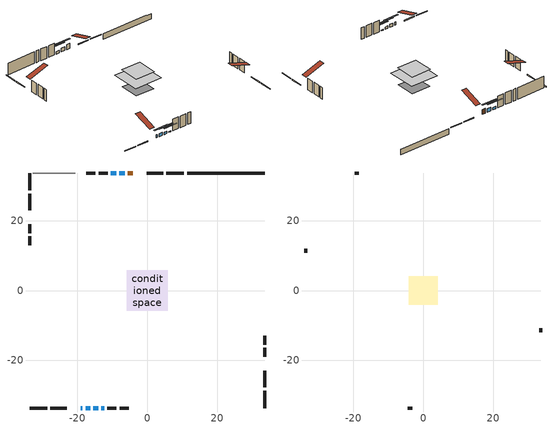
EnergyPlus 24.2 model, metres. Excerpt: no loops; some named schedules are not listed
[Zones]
conditioned space
 floor adiabatic (AdiabaticFloorConstruction): -5.87,-5.87 -5.87,5.87 5.87,5.87 5.87,-5.87 z2.75
 floor foundation (Slab1 construction): -3.99,-3.99 -3.99,3.99 3.99,3.99 3.99,-3.99 z-1.98
 wall outside (RimJoist1 construction): 10.47,33.65 5.48,33.65 / -33.65,-33.65 -28.66,-33.65 / -33.65,33.65 -33.65,28.66 / 33.65,-33.65 33.65,-28.66 z0.31:0.61
 wall outside (RimJoist2 construction): 4.55,33.65 -0.18,33.65 / -27.73,-33.65 -23,-33.65 / -33.65,27.73 -33.65,23 / 33.65,-27.73 33.65,-23 z0.31:0.61
 wall outside (AdiabaticWallConstruction 1): -4.16,33.65 -5.54,33.65 z0.31:2.34
 wall outside (AdiabaticWallConstruction): -19.01,-33.65 -18.59,-33.65 / -17.67,-33.65 -16.35,-33.65 z0.31:1.53; -6.46,33.65 -7.99,33.65 z0.31:1.83; -15.42,-33.65 -14.1,-33.65 / -8.92,33.65 -10.44,33.65 z0.31:1.23; -13.17,-33.65 -12.35,-33.65 z0.31:0.62
 wall outside (Wall1 construction): -11.37,33.65 -13.94,33.65 / -11.43,-33.65 -8.86,-33.65 / -33.65,19.01 -33.65,16.45 / 33.65,-19.01 33.65,-16.45 z0.31:5.19
 wall outside (Wall2 construction): -14.87,33.65 -17.49,33.65 / -7.93,-33.65 -5.31,-33.65 / -33.65,15.52 -33.65,12.9 / 33.65,-15.52 33.65,-12.9 z0.31:5.19
 wall foundation (FoundationWall1 construction): 11.4,33.65,-1.98 11.4,33.65,0.31 31.42,33.65,0.31 31.42,33.65,0.2 33.65,33.65,0.2 33.65,33.65,-1.98
 wall adiabatic (Wall4 construction): -20.55,33.65 -32.72,33.65 z0.31:5.19
 window (WindowConstruction 4): -19.01,-33.65 -18.59,-33.65 z0.31:1.53
 window (WindowConstruction): -17.67,-33.65 -16.35,-33.65 z0.31:1.53
 window (WindowConstruction 1): -6.46,33.65 -7.99,33.65 z0.31:1.83
 window (WindowConstruction 2): -15.42,-33.65 -14.1,-33.65 z0.31:1.22
 window (WindowConstruction 3): -8.92,33.65 -10.44,33.65 z0.31:1.22
 window (WindowConstruction 5): -13.17,-33.65 -12.35,-33.65 z0.31:0.61
 door (Door): -4.17,33.65 -5.53,33.65 z0.31:2.34
 ceiling adiabatic (AdiabaticFloorConstruction): 5.87,-5.87 5.87,5.87 -5.87,5.87 -5.87,-5.87 z2.75
attic - vented
 floor to conditioned space (Floor1 construction Reversed): -4.15,-4.15 -4.15,4.15 4.15,4.15 4.15,-4.15 z5.19
 wall outside (Wall3 construction): -18.42,33.65 -19.62,33.65 / -4.38,-33.65 -3.17,-33.65 / -33.65,11.97 -33.65,10.76 / 33.65,-11.97 33.65,-10.76 z0.31:5.19
 roof outside (Roof1 construction): -3.24,33.65,5.19 -3.24,25.56,7.88 -1.11,25.56,7.88 -1.11,33.65,5.19; -19.94,-33.65,5.19 -19.94,-25.56,7.88 -22.07,-25.56,7.88 -22.07,-33.65,5.19; -33.65,19.94,5.19 -25.56,19.94,7.88 -25.56,22.07,7.88 -33.65,22.07,5.19; 33.65,-19.94,5.19 25.56,-19.94,7.88 25.56,-22.07,7.88 33.65,-22.07,5.19
shading: -13.86,-33.65 -20.16,-33.65 -20.16,-34.06 -13.86,-34.06 z4.02; -10.48,33.65 -3.97,33.65 -3.97,34.06 -10.48,34.06 z4.32; -11.61,-33.65 -17.91,-33.65 -17.91,-34.06 -11.61,-34.06 z3.71; -12.93,33.65 -6.43,33.65 -6.43,34.06 -12.93,34.06 z3.71; -9.86,-33.65 -15.66,-33.65 -15.66,-34.06 -9.86,-34.06 z3.1
[Building]
Building 1: Terrain=Suburbs
[Site:Location]
London AP_ON: Latitude {deg}=43.03; Longitude {deg}=-81.15; Time Zone {hr}=-5; Elevation {m}=278; Keep Site Location Information=Yes
[Site:GroundTemperature:Shallow]
3.98693, 1.93205, 1.76749, 2.74264, 6.6573, 10.5537, 13.9317, 16.0716, 16.2534, 14.513, 11.2211, 7.44421
[Site:WaterMainsTemperature]
Calculation Method=Schedule; Temperature Schedule=mains temperature schedule
[Material] Roughness=Rough; Thermal Absorptance=0.9
Name | Thickness {m} | Conductivity {W/m-K} | Density {kg/m3} | Specific Heat {J/kg-K} | Solar Absorptance | Visible Absorptance
asphalt or fiberglass shingles | 0.00635 | 0.162714 | 1121.4 | 1465.45 | 0.4 | 0.4
ceiling loosefill ins | 0.254 | 0.0480833 | 16.02 | 1046.75 | 0.7 | 0.7
ceiling stud and cavity | 0.1397 | 0.130919 | 65.682 | 1177.47 | 0.7 | 0.7
concrete 4.0 in. | 0.1016 | 1.803125 | 2242.8 | 837.4 | 0.7 | 0.7
concrete 8.0 in. | 0.2032 | 1.803125 | 2242.8 | 837.4 | 0.7 | 0.7
door material | 0.04445 | 0.053851 | 512.64 | 1214.23 | 0.7 | 0.7
exterior vertical ins | 0.00336226 | 0.029427 | 32.04 | 1214.23 | 0.7 | 0.7
floor covering | 0.0127 | 0.0433444 | 54.468 | 1339.84 | 0.6 | 0.6
floor rigid ins; wall rigid ins | 0.512978 | 0.029427 | 32.04 | 1214.23 | 0.7 | 0.7
floor stud and cavity | 0.1397 | 1.75129 | 37.0049 | 1207.88 | 0.7 | 0.7
furniture material conditioned space 1 | 0.1524 | 0.115458 | 640.8 | 1214.23 | 0.6 | 0.6
gypsum board | 0.0127 | 0.160291 | 801 | 837.4 | 0.6 | 0.6
gypsum board 1 | 0.0127 | 0.160291 | 801 | 837.4 | 0.7 | 0.7
osb sheathing 0.5 in. | 0.0127 | 0.115458 | 512.64 | 1214.23 | 0.7 | 0.7
osb sheathing 0.5 in. 1 | 0.0127 | 0.115458 | 512.64 | 1214.23 | 0.4 | 0.4
osb sheathing 0.75 in. | 0.01905 | 0.115458 | 512.64 | 1214.23 | 0.7 | 0.7
osb sheathing 2.0 in. | 0.0508 | 0.115458 | 512.64 | 1214.23 | 0.7 | 0.7
rim joist stud and cavity | 0.0508 | 0.0452492 | 125.044 | 1163.47 | 0.6 | 0.6
rim joist stud and cavity 1 | 0.0508 | 0.107068 | 50.32683 | 1063.81 | 0.6 | 0.6
wall stud and cavity | 0.1397 | 0.0897493 | 139.0536 | 1170.24 | 0.7 | 0.7
wall stud and cavity 1 | 0.1397 | 0.104393 | 139.0536 | 1170.24 | 0.7 | 0.7
wall stud and cavity 2 | 0.0889 | 6.1454 | 50.32683 | 1063.81 | 0.6 | 0.6
wall stud and cavity 3 | 0.1397 | 0.0812439 | 139.0536 | 1170.24 | 0.7 | 0.7
wall stud and cavity 4 | 0.0889 | 0.380278 | 52.3479 | 1209.89 | 0.7 | 0.7
wall stud and cavity 5 | 0.0889 | 0.391764 | 83.0341 | 1211.67 | 0.7 | 0.7
wood siding | 0.0254 | 0.102417 | 544.68 | 1172.36 | 0.4 | 0.4
wood siding 1 | 0.00254 | 0.102417 | 544.68 | 1172.36 | 0.4 | 0.4
wood siding 2; wood siding 3; wood siding 4 | 0.0254 | 0.102417 | 544.68 | 1172.36 | 0.7 | 0.7
[WindowMaterial:SimpleGlazingSystem]
Name | U-Factor {W/m2-K} | Solar Heat Gain Coefficient
WindowMaterial | 2.97754 | 0.57
WindowMaterial 1 | 2.90089 | 0.68
WindowMaterial 2 | 2.989467 | 0.55
WindowMaterial 3 | 2.97868 | 0.56
WindowMaterial 4 | 3.30687 | 0.6
WindowMaterial 5 | 3.07407 | 0.32
[Construction]
AdiabaticFloorConstruction: floor stud and cavity, floor rigid ins, osb sheathing 0.75 in., floor covering
AdiabaticWallConstruction: wood siding 3, wall rigid ins, wall stud and cavity 4, gypsum board
AdiabaticWallConstruction 1: wood siding 4, wall rigid ins, wall stud and cavity 4, gypsum board
Door: door material
Floor1 construction Reversed: gypsum board, ceiling stud and cavity, ceiling loosefill ins
FoundationWall1 construction: concrete 8.0 in., gypsum board 1
furniture construction conditioned space 1: furniture material conditioned space 1
PartitionWallConstruction: gypsum board, wall stud and cavity 5, gypsum board
RimJoist1 construction: wood siding 2, osb sheathing 2.0 in., rim joist stud and cavity
RimJoist2 construction: wood siding 2, rim joist stud and cavity 1
Roof1 construction: asphalt or fiberglass shingles
Slab1 construction: concrete 4.0 in.
Wall1 construction: wood siding, osb sheathing 0.5 in., wall stud and cavity, gypsum board
Wall2 construction: wood siding, osb sheathing 0.5 in., wall stud and cavity 1, gypsum board
Wall3 construction: wood siding 1, wall stud and cavity 2
Wall4 construction: osb sheathing 0.5 in. 1, wall stud and cavity 3, gypsum board
WindowConstruction: WindowMaterial
WindowConstruction 1: WindowMaterial 1
WindowConstruction 2: WindowMaterial 2
WindowConstruction 3: WindowMaterial 3
WindowConstruction 4: WindowMaterial 4
WindowConstruction 5: WindowMaterial 5
[Zone] Multiplier=1; Part of Total Floor Area=Yes
Name | Volume {m3}
attic - vented | 30.103
conditioned space | 510.8
[Space]
Name | Zone | Volume {m3}
attic - vented 1 | attic - vented | 30.103
conditioned space 1 | conditioned space | 510.8
[ZoneInfiltration:EffectiveLeakageArea]
infil attic - vented 1: Zone or Space=attic - vented 1; Schedule=Always On Discrete; Effective Air Leakage Area {cm2}=3003.93; Stack Coefficient=0.000526444; Wind Coefficient=1.55023e-05
[ZoneMixing]
whole house fan mix: Zone or Space=attic - vented; Schedule=Always On Continuous; Design Flow Rate Calculation Method=Flow/Zone; Design Flow Rate {m3/s}=0; Source Zone or Space=conditioned space
[SurfaceProperty:ExposedFoundationPerimeter]
Slab1: Exposed Perimeter Calculation Method=TotalExposedPerimeter; Total Exposed Perimeter {m}=22.25
[InternalMass] Zone or ZoneList=conditioned space; Space or SpaceList=conditioned space 1
Name | Construction | Surface Area {m2}
furniture mass conditioned space 1 | furniture construction conditioned space 1 | 80.5
partition wall mass | PartitionWallConstruction | 201.25
[Lights]
interior lighting: Zone or ZoneList or Space or SpaceList=conditioned space 1; Schedule=interior lighting schedule; Design Level Calculation Method=LightingLevel; Lighting Level {W}=343.2; Return Air Fraction=0; Fraction Radiant=0.6; Fraction Visible=0.2; Fraction Replaceable=1
[People]
occupants: Zone or ZoneList or Space or SpaceList=conditioned space 1; Number of People Schedule=occupants schedule; Number of People Calculation Method=People; Number of People=3; Fraction Radiant=0.314171; Sensible Heat Fraction=0.56303; Activity Level Schedule=occupants activity schedule; Carbon Dioxide Generation Rate {m3/s-W}=0; Enable ASHRAE 55 Comfort Warnings=No; Mean Radiant Temperature Calculation Type=EnclosureAveraged
[ElectricEquipment] Zone or ZoneList or Space or SpaceList=conditioned space 1; Design Level Calculation Method=EquipmentLevel
Name | Schedule | Design Level {W} | Fraction Latent | Fraction Radiant | Fraction Lost
clothes dryer | clothes dryer schedule | 140.772 | 0.015 | 0.081 | 0.85
clothes washer | clothes washer schedule | 32.1985 | 0.03 | 0.162 | 0.7
cooking range | cooking range schedule | 208.969 | 0.08 | 0.432 | 0.2
dishwasher | dishwasher schedule | 66.8632 | 0.3 | 0.18 | 0.4
fridge | fridge schedule | 72.9452 | 0 | 0.6 | 0
mech vent house fan | mech vent house fan schedule | 5.38 | 0 | 0 | 1
mech vent house fan cfis | mech vent house fan cfis schedule | 0 | 0 | 0 | 0
misc plug loads | misc plug loads schedule | 494.7 | 0.045 | 0.513 | 0.1
whole house fan | Always On Discrete | 0 | 0 | 0 | 1
[OtherEquipment] Zone or ZoneList or Space or SpaceList=conditioned space 1; Design Level Calculation Method=EquipmentLevel
Name | Fuel Type | Schedule | Design Level {W} | Fraction Latent | Fraction Radiant | Fraction Lost
clothes dryer 1 | Electricity | clothes dryer schedule | 0 | 0.015 | 0.081 | 0.85
cooking range 1 | Electricity | cooking range schedule | 0 | 0.08 | 0.432 | 0.2
general water use latent | None | general water use schedule | 59.3978 | 1 | 0 | 0
general water use sensible | None | general water use schedule | -58.539 | 0 | 0.6 | 0
mech vent house fan latent load | None | Always On Discrete | 0 | 1 | 0 | 0
mech vent house fan sensible load | None | Always On Discrete | 0 | 0 | 0 | 0
water heater energy adjustment1 | NaturalGas | Always On Discrete | 0.01 | 0 | 0 | 1
[ZoneInfiltration:DesignFlowRate] Zone or ZoneList or Space or SpaceList=conditioned space 1; Schedule=Always On Discrete; Design Flow Rate Calculation Method=Flow/Zone; Design Flow Rate {m3/s}=0
infil flow; natural vent flow; whole house fan flow
[AvailabilityManager:Scheduled]
furnace airloop Availability Manager: Schedule=Always On Discrete
[Foundation:Kiva]
Foundation Kiva 1: Initial Indoor Air Temperature {C}=18; Wall Height Above Grade {m}=0.309982; Wall Depth Below Slab {m}=0.2032; Custom Block Material Name 1=exterior vertical ins; Custom Block Depth 1 {m}=2.28999; Custom Block X Position 1 {m}=0.2159; Custom Block Z Position 1 {m}=0
[Foundation:Kiva:Settings]
Soil Conductivity {W/m-K}=0.849921; Soil Density {kg/m3}=1842.3; Soil Specific Heat {J/kg-K}=418.7; Ground Solar Absorptivity=0.9; Ground Thermal Absorptivity=0.9; Ground Surface Roughness {m}=0.03; Far-Field Width {m}=40; Deep-Ground Boundary Condition=ZeroFlux; Deep-Ground Depth {m}=40; Minimum Cell Dimension {m}=0.2; Maximum Cell Growth Coefficient=3; Simulation Timestep=Timestep
[Exterior:Lights]
exterior lighting: Schedule=exterior lighting schedule; Design Level {W}=75.6
[EnergyManagementSystem:GlobalVariable]
furnace_airloop_Fan_RTF
infil_program_Qfan
infil_program_Qinf
natural_vent_program_Qnv
natural_vent_program_Qwhf
[EnergyManagementSystem:Sensor]
Name | Output:Variable or Output:Meter Index Key | Output:Variable or Output:Meter
airflow_gain | infil flow | Infiltration Sensible Heat Gain Energy
airflow_gain_1 | natural vent flow | Infiltration Sensible Heat Gain Energy
airflow_gain_2 | whole house fan flow | Infiltration Sensible Heat Gain Energy
airflow_loss | infil flow | Infiltration Sensible Heat Loss Energy
airflow_loss_1 | natural vent flow | Infiltration Sensible Heat Loss Energy
airflow_loss_2 | whole house fan flow | Infiltration Sensible Heat Loss Energy
clg_load_cond |  | Cooling:EnergyTransfer:Zone:CONDITIONED SPACE
clg_sp_s; clg_sp_s_1 | cooling setpoint | Schedule Value
clothes_dryer_exhaust_0_sch_s | clothes dryer exhaust 0 schedule | Schedule Value
cool_season | cooling season schedule | Schedule Value
htg_load_cond |  | Heating:EnergyTransfer:Zone:CONDITIONED SPACE
htg_sp_s; htg_sp_s_1 | heating setpoint | Schedule Value
ig_ee_conv | clothes dryer | Electric Equipment Convective Heating Energy
ig_ee_conv_2 | cooking range | Electric Equipment Convective Heating Energy
ig_ee_conv_4 | fridge | Electric Equipment Convective Heating Energy
ig_ee_conv_5 | misc plug loads | Electric Equipment Convective Heating Energy
ig_ee_conv_6 | whole house fan | Electric Equipment Convective Heating Energy
ig_ee_rad | clothes dryer | Electric Equipment Radiant Heating Energy
ig_ee_rad_2 | cooking range | Electric Equipment Radiant Heating Energy
ig_ee_rad_4 | fridge | Electric Equipment Radiant Heating Energy
ig_ee_rad_5 | misc plug loads | Electric Equipment Radiant Heating Energy
ig_ee_rad_6 | whole house fan | Electric Equipment Radiant Heating Energy
ig_lgt_conv | interior lighting | Lights Convective Heating Energy
ig_lgt_rad | interior lighting | Lights Radiant Heating Energy
ig_lgt_vis | interior lighting | Lights Visible Radiation Heating Energy
ig_oe_conv | clothes dryer 1 | Other Equipment Convective Heating Energy
ig_oe_conv_1 | cooking range 1 | Other Equipment Convective Heating Energy
ig_oe_conv_2 | general water use latent | Other Equipment Convective Heating Energy
ig_oe_conv_3 | general water use sensible | Other Equipment Convective Heating Energy
ig_oe_conv_4 | water heater energy adjustment1 | Other Equipment Convective Heating Energy
ig_oe_rad | clothes dryer 1 | Other Equipment Radiant Heating Energy
ig_oe_rad_1 | cooking range 1 | Other Equipment Radiant Heating Energy
ig_oe_rad_2 | general water use latent | Other Equipment Radiant Heating Energy
ig_oe_rad_3 | general water use sensible | Other Equipment Radiant Heating Energy
ig_oe_rad_4 | water heater energy adjustment1 | Other Equipment Radiant Heating Energy
ig_ppl_conv | occupants | People Convective Heating Energy
ig_ppl_rad | occupants | People Radiant Heating Energy
im_conv | furniture mass conditioned space 1 | Surface Inside Face Convection Heat Gain Energy
im_conv_1 | partition wall mass | Surface Inside Face Convection Heat Gain Energy
im_ig | furniture mass conditioned space 1 | Surface Inside Face Internal Gains Radiation Heat Gain Energy
im_ig_1 | partition wall mass | Surface Inside Face Internal Gains Radiation Heat Gain Energy
im_lgt | furniture mass conditioned space 1 | Surface Inside Face Lights Radiation Heat Gain Energy
im_lgt_1 | partition wall mass | Surface Inside Face Lights Radiation Heat Gain Energy
im_sol | furniture mass conditioned space 1 | Surface Inside Face Solar Radiation Heat Gain Energy
im_sol_1 | partition wall mass | Surface Inside Face Solar Radiation Heat Gain Energy
im_surf | furniture mass conditioned space 1 | Surface Inside Face Net Surface Thermal Radiation Heat Gain Energy
im_surf_1 | partition wall mass | Surface Inside Face Net Surface Thermal Radiation Heat Gain Energy
mv_conv | mech vent house fan | Electric Equipment Convective Heating Energy
mv_conv_1 | mech vent house fan cfis | Electric Equipment Convective Heating Energy
mv_conv_2 | mech vent house fan latent load | Other Equipment Convective Heating Energy
mv_conv_3 | mech vent house fan sensible load | Other Equipment Convective Heating Energy
mv_rad | mech vent house fan | Electric Equipment Radiant Heating Energy
mv_rad_1 | mech vent house fan cfis | Electric Equipment Radiant Heating Energy
mv_rad_2 | mech vent house fan latent load | Other Equipment Radiant Heating Energy
mv_rad_3 | mech vent house fan sensible load | Other Equipment Radiant Heating Energy
natural_vent_s | natural vent schedule | Schedule Value
out_pb_s |  | Site Outdoor Air Barometric Pressure
out_wt_s |  | Site Outdoor Air Humidity Ratio
site_vw_s |  | Site Wind Speed
ss_back_out | Window1 | Surface Window Shortwave from Zone Back Out Window Heat Transfer Rate
ss_back_out_1 | Window2 | Surface Window Shortwave from Zone Back Out Window Heat Transfer Rate
ss_back_out_2 | Window3 | Surface Window Shortwave from Zone Back Out Window Heat Transfer Rate
ss_back_out_3 | Window4 | Surface Window Shortwave from Zone Back Out Window Heat Transfer Rate
ss_back_out_4 | Window5 | Surface Window Shortwave from Zone Back Out Window Heat Transfer Rate
ss_back_out_5 | Window6 | Surface Window Shortwave from Zone Back Out Window Heat Transfer Rate
ss_conv | Door1 | Surface Inside Face Convection Heat Gain Energy
ss_conv_1 | Window1 | Surface Inside Face Convection Heat Gain Energy
ss_conv_2 | Window2 | Surface Inside Face Convection Heat Gain Energy
ss_conv_3 | Window3 | Surface Inside Face Convection Heat Gain Energy
ss_conv_4 | Window4 | Surface Inside Face Convection Heat Gain Energy
ss_conv_5 | Window5 | Surface Inside Face Convection Heat Gain Energy
ss_conv_6 | Window6 | Surface Inside Face Convection Heat Gain Energy
ss_ig | Door1 | Surface Inside Face Internal Gains Radiation Heat Gain Energy
ss_ig_1 | Window1 | Surface Inside Face Internal Gains Radiation Heat Gain Energy
ss_ig_2 | Window2 | Surface Inside Face Internal Gains Radiation Heat Gain Energy
ss_ig_3 | Window3 | Surface Inside Face Internal Gains Radiation Heat Gain Energy
ss_ig_4 | Window4 | Surface Inside Face Internal Gains Radiation Heat Gain Energy
ss_ig_5 | Window5 | Surface Inside Face Internal Gains Radiation Heat Gain Energy
ss_ig_6 | Window6 | Surface Inside Face Internal Gains Radiation Heat Gain Energy
ss_lgt | Door1 | Surface Inside Face Lights Radiation Heat Gain Energy
ss_sol | Door1 | Surface Inside Face Solar Radiation Heat Gain Energy
ss_surf | Door1 | Surface Inside Face Net Surface Thermal Radiation Heat Gain Energy
ss_surf_1 | Window1 | Surface Inside Face Net Surface Thermal Radiation Heat Gain Energy
ss_surf_2 | Window2 | Surface Inside Face Net Surface Thermal Radiation Heat Gain Energy
ss_surf_3 | Window3 | Surface Inside Face Net Surface Thermal Radiation Heat Gain Energy
ss_surf_4 | Window4 | Surface Inside Face Net Surface Thermal Radiation Heat Gain Energy
ss_surf_5 | Window5 | Surface Inside Face Net Surface Thermal Radiation Heat Gain Energy
ss_surf_6 | Window6 | Surface Inside Face Net Surface Thermal Radiation Heat Gain Energy
ss_trans_in | Window1 | Surface Window Transmitted Solar Radiation Rate
ss_trans_in_1 | Window2 | Surface Window Transmitted Solar Radiation Rate
ss_trans_in_2 | Window3 | Surface Window Transmitted Solar Radiation Rate
ss_trans_in_3 | Window4 | Surface Window Transmitted Solar Radiation Rate
ss_trans_in_4 | Window5 | Surface Window Transmitted Solar Radiation Rate
ss_trans_in_5 | Window6 | Surface Window Transmitted Solar Radiation Rate
ss_trans_out | Window1 | Surface Inside Face Initial Transmitted Diffuse Transmitted Out Window Solar Radiation Rate
ss_trans_out_1 | Window2 | Surface Inside Face Initial Transmitted Diffuse Transmitted Out Window Solar Radiation Rate
ss_trans_out_2 | Window3 | Surface Inside Face Initial Transmitted Diffuse Transmitted Out Window Solar Radiation Rate
ss_trans_out_3 | Window4 | Surface Inside Face Initial Transmitted Diffuse Transmitted Out Window Solar Radiation Rate
ss_trans_out_4 | Window5 | Surface Inside Face Initial Transmitted Diffuse Transmitted Out Window Solar Radiation Rate
ss_trans_out_5 | Window6 | Surface Inside Face Initial Transmitted Diffuse Transmitted Out Window Solar Radiation Rate
s_conv | Floor1 | Surface Inside Face Convection Heat Gain Energy
s_conv_1 | FoundationWall1 | Surface Inside Face Convection Heat Gain Energy
s_conv_10 | RimJoist2:270 | Surface Inside Face Convection Heat Gain Energy
s_conv_11 | RimJoist2:90 | Surface Inside Face Convection Heat Gain Energy
s_conv_12 | Slab1 | Surface Inside Face Convection Heat Gain Energy
s_conv_13 | Wall1:0 | Surface Inside Face Convection Heat Gain Energy
s_conv_14 | Wall1:180 | Surface Inside Face Convection Heat Gain Energy
s_conv_15 | Wall1:270 | Surface Inside Face Convection Heat Gain Energy
s_conv_16 | Wall1:90 | Surface Inside Face Convection Heat Gain Energy
s_conv_17 | Wall2:0 | Surface Inside Face Convection Heat Gain Energy
s_conv_18 | Wall2:180 | Surface Inside Face Convection Heat Gain Energy
s_conv_19 | Wall2:270 | Surface Inside Face Convection Heat Gain Energy
s_conv_2 | inferred conditioned ceiling | Surface Inside Face Convection Heat Gain Energy
s_conv_20 | Wall2:90 | Surface Inside Face Convection Heat Gain Energy
s_conv_21 | Wall4 | Surface Inside Face Convection Heat Gain Energy
s_conv_3 | inferred conditioned floor | Surface Inside Face Convection Heat Gain Energy
s_conv_4 | RimJoist1:0 | Surface Inside Face Convection Heat Gain Energy
s_conv_5 | RimJoist1:180 | Surface Inside Face Convection Heat Gain Energy
s_conv_6 | RimJoist1:270 | Surface Inside Face Convection Heat Gain Energy
s_conv_7 | RimJoist1:90 | Surface Inside Face Convection Heat Gain Energy
s_conv_8 | RimJoist2:0 | Surface Inside Face Convection Heat Gain Energy
s_conv_9 | RimJoist2:180 | Surface Inside Face Convection Heat Gain Energy
s_ig | Floor1 | Surface Inside Face Internal Gains Radiation Heat Gain Energy
s_ig_1 | FoundationWall1 | Surface Inside Face Internal Gains Radiation Heat Gain Energy
s_ig_10 | RimJoist2:270 | Surface Inside Face Internal Gains Radiation Heat Gain Energy
s_ig_11 | RimJoist2:90 | Surface Inside Face Internal Gains Radiation Heat Gain Energy
s_ig_12 | Slab1 | Surface Inside Face Internal Gains Radiation Heat Gain Energy
s_ig_13 | Wall1:0 | Surface Inside Face Internal Gains Radiation Heat Gain Energy
s_ig_14 | Wall1:180 | Surface Inside Face Internal Gains Radiation Heat Gain Energy
s_ig_15 | Wall1:270 | Surface Inside Face Internal Gains Radiation Heat Gain Energy
s_ig_16 | Wall1:90 | Surface Inside Face Internal Gains Radiation Heat Gain Energy
s_ig_17 | Wall2:0 | Surface Inside Face Internal Gains Radiation Heat Gain Energy
s_ig_18 | Wall2:180 | Surface Inside Face Internal Gains Radiation Heat Gain Energy
s_ig_19 | Wall2:270 | Surface Inside Face Internal Gains Radiation Heat Gain Energy
s_ig_2 | inferred conditioned ceiling | Surface Inside Face Internal Gains Radiation Heat Gain Energy
s_ig_20 | Wall2:90 | Surface Inside Face Internal Gains Radiation Heat Gain Energy
s_ig_21 | Wall4 | Surface Inside Face Internal Gains Radiation Heat Gain Energy
s_ig_3 | inferred conditioned floor | Surface Inside Face Internal Gains Radiation Heat Gain Energy
s_ig_4 | RimJoist1:0 | Surface Inside Face Internal Gains Radiation Heat Gain Energy
s_ig_5 | RimJoist1:180 | Surface Inside Face Internal Gains Radiation Heat Gain Energy
s_ig_6 | RimJoist1:270 | Surface Inside Face Internal Gains Radiation Heat Gain Energy
s_ig_7 | RimJoist1:90 | Surface Inside Face Internal Gains Radiation Heat Gain Energy
s_ig_8 | RimJoist2:0 | Surface Inside Face Internal Gains Radiation Heat Gain Energy
s_ig_9 | RimJoist2:180 | Surface Inside Face Internal Gains Radiation Heat Gain Energy
s_lgt | Floor1 | Surface Inside Face Lights Radiation Heat Gain Energy
s_lgt_1 | FoundationWall1 | Surface Inside Face Lights Radiation Heat Gain Energy
s_lgt_10 | RimJoist2:270 | Surface Inside Face Lights Radiation Heat Gain Energy
s_lgt_11 | RimJoist2:90 | Surface Inside Face Lights Radiation Heat Gain Energy
s_lgt_12 | Slab1 | Surface Inside Face Lights Radiation Heat Gain Energy
s_lgt_13 | Wall1:0 | Surface Inside Face Lights Radiation Heat Gain Energy
s_lgt_14 | Wall1:180 | Surface Inside Face Lights Radiation Heat Gain Energy
s_lgt_15 | Wall1:270 | Surface Inside Face Lights Radiation Heat Gain Energy
s_lgt_16 | Wall1:90 | Surface Inside Face Lights Radiation Heat Gain Energy
s_lgt_17 | Wall2:0 | Surface Inside Face Lights Radiation Heat Gain Energy
s_lgt_18 | Wall2:180 | Surface Inside Face Lights Radiation Heat Gain Energy
s_lgt_19 | Wall2:270 | Surface Inside Face Lights Radiation Heat Gain Energy
s_lgt_2 | inferred conditioned ceiling | Surface Inside Face Lights Radiation Heat Gain Energy
s_lgt_20 | Wall2:90 | Surface Inside Face Lights Radiation Heat Gain Energy
s_lgt_21 | Wall4 | Surface Inside Face Lights Radiation Heat Gain Energy
s_lgt_3 | inferred conditioned floor | Surface Inside Face Lights Radiation Heat Gain Energy
s_lgt_4 | RimJoist1:0 | Surface Inside Face Lights Radiation Heat Gain Energy
s_lgt_5 | RimJoist1:180 | Surface Inside Face Lights Radiation Heat Gain Energy
s_lgt_6 | RimJoist1:270 | Surface Inside Face Lights Radiation Heat Gain Energy
s_lgt_7 | RimJoist1:90 | Surface Inside Face Lights Radiation Heat Gain Energy
s_lgt_8 | RimJoist2:0 | Surface Inside Face Lights Radiation Heat Gain Energy
s_lgt_9 | RimJoist2:180 | Surface Inside Face Lights Radiation Heat Gain Energy
s_sol | Floor1 | Surface Inside Face Solar Radiation Heat Gain Energy
s_sol_1 | FoundationWall1 | Surface Inside Face Solar Radiation Heat Gain Energy
s_sol_10 | RimJoist2:270 | Surface Inside Face Solar Radiation Heat Gain Energy
s_sol_11 | RimJoist2:90 | Surface Inside Face Solar Radiation Heat Gain Energy
s_sol_12 | Slab1 | Surface Inside Face Solar Radiation Heat Gain Energy
s_sol_13 | Wall1:0 | Surface Inside Face Solar Radiation Heat Gain Energy
s_sol_14 | Wall1:180 | Surface Inside Face Solar Radiation Heat Gain Energy
s_sol_15 | Wall1:270 | Surface Inside Face Solar Radiation Heat Gain Energy
s_sol_16 | Wall1:90 | Surface Inside Face Solar Radiation Heat Gain Energy
